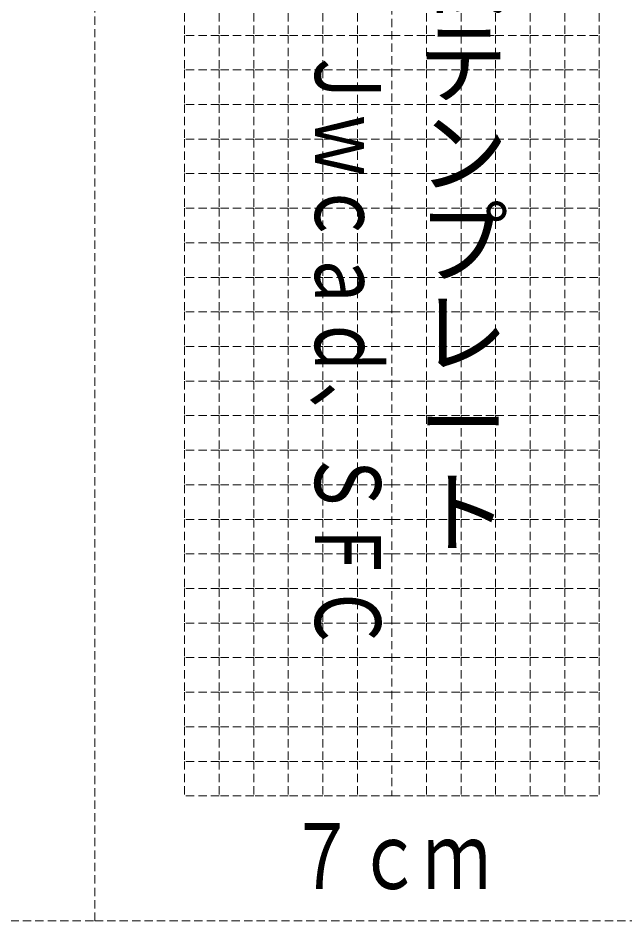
# Model space of a CAD drawing. Units: millimetres on the paper. Extents: x -148 to 223, y -210 to 210.
# Drawn here: x -45.7 to 42.1, y -129.2 to 1.4 of the extents above; entities that cross this region are included whole.
import ezdxf
from ezdxf.enums import TextEntityAlignment as Align

# ---------------------------------------------------------------- set-up
doc = ezdxf.new("R2010")
doc.units = ezdxf.units.MM
doc.linetypes.add('DASHED1', pattern=[1.8, 1.2, -0.6])
doc.layers.add('0-0', color=3, linetype='DASHED1', lineweight=9)
doc.styles.add('@ＭＳ ゴシック', font='')
doc.styles.add('ＭＳ ゴシック', font='')
doc.styles.get('@ＭＳ ゴシック').set_extended_font_data('@MS Gothic')
doc.styles.get('ＭＳ ゴシック').set_extended_font_data('MS Gothic')

msp = doc.modelspace()

# ---------------------------------------------------------------- linework, layer by layer
at = {"layer": '0-0'}
for p, q in [((-34.623, -129.176), (-34.623, 173.824)), ((8.377, 103.907), (8.377, -111.093)), ((-1.623, 3.907), (-1.623, -1.093)), ((3.377, 3.907), (3.377, -1.093)), ((13.377, 3.907), (13.377, -1.093)), ((18.377, 3.907), (18.377, -1.093)), ((-1.623, -1.093), (-1.623, -6.093)), ((3.377, -1.093), (3.377, -6.093)), ((13.377, -1.093), (13.377, -6.093)), ((18.377, -1.093), (18.377, -6.093)), ((-1.623, -6.093), (-1.623, -11.093)), ((3.377, -6.093), (3.377, -11.093)), ((13.377, -6.093), (13.377, -11.093)), ((18.377, -6.093), (18.377, -11.093)), ((-1.623, -11.093), (-1.623, -16.093)), ((3.377, -11.093), (3.377, -16.093)), ((13.377, -11.093), (13.377, -16.093)), ((18.377, -11.093), (18.377, -16.093)), ((-1.623, -16.093), (-1.623, -21.093)), ((3.377, -16.093), (3.377, -21.093)), ((13.377, -16.093), (13.377, -21.093)), ((18.377, -16.093), (18.377, -21.093)), ((-1.623, -21.093), (-1.623, -26.093)), ((3.377, -21.093), (3.377, -26.093)), ((13.377, -21.093), (13.377, -26.093)), ((18.377, -21.093), (18.377, -26.093)), ((-1.623, -26.093), (-1.623, -31.093)), ((3.377, -26.093), (3.377, -31.093)), ((13.377, -26.093), (13.377, -31.093)), ((18.377, -26.093), (18.377, -31.093)), ((-1.623, -31.093), (-1.623, -36.093)), ((3.377, -31.093), (3.377, -36.093)), ((13.377, -31.093), (13.377, -36.093)), ((18.377, -31.093), (18.377, -36.093)), ((-1.623, -36.093), (-1.623, -41.093)), ((3.377, -36.093), (3.377, -41.093)), ((13.377, -36.093), (13.377, -41.093)), ((18.377, -36.093), (18.377, -41.093)), ((-1.623, -41.093), (-1.623, -46.093)), ((3.377, -41.093), (3.377, -46.093)), ((13.377, -41.093), (13.377, -46.093)), ((18.377, -41.093), (18.377, -46.093)), ((-1.623, -46.093), (-1.623, -51.093)), ((3.377, -46.093), (3.377, -51.093)), ((13.377, -46.093), (13.377, -51.093)), ((18.377, -46.093), (18.377, -51.093)), ((-1.623, -51.093), (-1.623, -56.093)), ((3.377, -51.093), (3.377, -56.093)), ((13.377, -51.093), (13.377, -56.093)), ((18.377, -51.093), (18.377, -56.093)), ((-1.623, -56.093), (-1.623, -61.093)), ((3.377, -56.093), (3.377, -61.093)), ((13.377, -56.093), (13.377, -61.093)), ((18.377, -56.093), (18.377, -61.093)), ((-1.623, -61.093), (-1.623, -66.093)), ((3.377, -61.093), (3.377, -66.093)), ((13.377, -61.093), (13.377, -66.093)), ((18.377, -61.093), (18.377, -66.093)), ((-1.623, -66.093), (-1.623, -71.093)), ((3.377, -66.093), (3.377, -71.093)), ((13.377, -66.093), (13.377, -71.093)), ((18.377, -66.093), (18.377, -71.093)), ((-1.623, -71.093), (-1.623, -76.093)), ((3.377, -71.093), (3.377, -76.093)), ((13.377, -71.093), (13.377, -76.093)), ((18.377, -71.093), (18.377, -76.093)), ((-1.623, -76.093), (-1.623, -81.093)), ((3.377, -76.093), (3.377, -81.093)), ((13.377, -76.093), (13.377, -81.093)), ((18.377, -76.093), (18.377, -81.093)), ((-1.623, -81.093), (-1.623, -86.093)), ((3.377, -81.093), (3.377, -86.093)), ((13.377, -81.093), (13.377, -86.093)), ((18.377, -81.093), (18.377, -86.093)), ((-1.623, -86.093), (-1.623, -91.093)), ((3.377, -86.093), (3.377, -91.093)), ((13.377, -86.093), (13.377, -91.093)), ((18.377, -86.093), (18.377, -91.093)), ((-1.623, -91.093), (-1.623, -96.093)), ((3.377, -91.093), (3.377, -96.093)), ((13.377, -91.093), (13.377, -96.093)), ((18.377, -91.093), (18.377, -96.093)), ((-1.623, -96.093), (-1.623, -101.093)), ((3.377, -96.093), (3.377, -101.093)), ((13.377, -96.093), (13.377, -101.093)), ((18.377, -96.093), (18.377, -101.093)), ((-1.623, -101.093), (-1.623, -106.093)), ((3.377, -101.093), (3.377, -106.093)), ((13.377, -101.093), (13.377, -106.093)), ((18.377, -101.093), (18.377, -106.093)), ((-1.623, -106.093), (-1.623, -111.093)), ((3.377, -106.093), (3.377, -111.093)), ((13.377, -106.093), (13.377, -111.093)), ((18.377, -106.093), (18.377, -111.093)), ((-16.623, -111.093), (-21.623, -111.093)), ((-11.623, -111.093), (-16.623, -111.093)), ((-6.623, -111.093), (-11.623, -111.093)), ((-1.623, -111.093), (-6.623, -111.093)), ((18.377, -111.093), (23.377, -111.093)), ((23.377, -111.093), (28.377, -111.093)), ((28.377, -111.093), (33.377, -111.093)), ((33.377, -111.093), (38.377, -111.093)), ((-120.623, -129.176), (-34.623, -129.176)), ((-34.623, -129.176), (51.377, -129.176))]:
    msp.add_line(p, q, dxfattribs=at)
for points in [[(-16.623, 3.907), (-21.623, 3.907), (-21.623, -1.093)], [(-11.623, 3.907), (-16.623, 3.907), (-16.623, -1.093)], [(-6.623, 3.907), (-11.623, 3.907), (-11.623, -1.093)], [(-1.623, 3.907), (-6.623, 3.907), (-6.623, -1.093)], [(18.377, 3.907), (23.377, 3.907), (23.377, -1.093)], [(23.377, 3.907), (28.377, 3.907), (28.377, -1.093)], [(28.377, 3.907), (33.377, 3.907), (33.377, -1.093)], [(33.377, 3.907), (38.377, 3.907), (38.377, -1.093)], [(-16.623, -1.093), (-21.623, -1.093), (-21.623, -6.093)], [(-11.623, -1.093), (-16.623, -1.093), (-16.623, -6.093)], [(-6.623, -1.093), (-11.623, -1.093), (-11.623, -6.093)], [(-1.623, -1.093), (-6.623, -1.093), (-6.623, -6.093)], [(8.377, -1.093), (3.377, -1.093), (-1.623, -1.093)], [(8.377, -1.093), (13.377, -1.093), (18.377, -1.093)], [(18.377, -1.093), (23.377, -1.093), (23.377, -6.093)], [(23.377, -1.093), (28.377, -1.093), (28.377, -6.093)], [(28.377, -1.093), (33.377, -1.093), (33.377, -6.093)], [(33.377, -1.093), (38.377, -1.093), (38.377, -6.093)], [(-16.623, -6.093), (-21.623, -6.093), (-21.623, -11.093)], [(-11.623, -6.093), (-16.623, -6.093), (-16.623, -11.093)], [(-6.623, -6.093), (-11.623, -6.093), (-11.623, -11.093)], [(-1.623, -6.093), (-6.623, -6.093), (-6.623, -11.093)], [(8.377, -6.093), (3.377, -6.093), (-1.623, -6.093)], [(8.377, -6.093), (13.377, -6.093), (18.377, -6.093)], [(18.377, -6.093), (23.377, -6.093), (23.377, -11.093)], [(23.377, -6.093), (28.377, -6.093), (28.377, -11.093)], [(28.377, -6.093), (33.377, -6.093), (33.377, -11.093)], [(33.377, -6.093), (38.377, -6.093), (38.377, -11.093)], [(-16.623, -11.093), (-21.623, -11.093), (-21.623, -16.093)], [(-11.623, -11.093), (-16.623, -11.093), (-16.623, -16.093)], [(-6.623, -11.093), (-11.623, -11.093), (-11.623, -16.093)], [(-1.623, -11.093), (-6.623, -11.093), (-6.623, -16.093)], [(8.377, -11.093), (3.377, -11.093), (-1.623, -11.093)], [(8.377, -11.093), (13.377, -11.093), (18.377, -11.093)], [(18.377, -11.093), (23.377, -11.093), (23.377, -16.093)], [(23.377, -11.093), (28.377, -11.093), (28.377, -16.093)], [(28.377, -11.093), (33.377, -11.093), (33.377, -16.093)], [(33.377, -11.093), (38.377, -11.093), (38.377, -16.093)], [(-16.623, -16.093), (-21.623, -16.093), (-21.623, -21.093)], [(-11.623, -16.093), (-16.623, -16.093), (-16.623, -21.093)], [(-6.623, -16.093), (-11.623, -16.093), (-11.623, -21.093)], [(-1.623, -16.093), (-6.623, -16.093), (-6.623, -21.093)], [(8.377, -16.093), (3.377, -16.093), (-1.623, -16.093)], [(8.377, -16.093), (13.377, -16.093), (18.377, -16.093)], [(18.377, -16.093), (23.377, -16.093), (23.377, -21.093)], [(23.377, -16.093), (28.377, -16.093), (28.377, -21.093)], [(28.377, -16.093), (33.377, -16.093), (33.377, -21.093)], [(33.377, -16.093), (38.377, -16.093), (38.377, -21.093)], [(-16.623, -21.093), (-21.623, -21.093), (-21.623, -26.093)], [(-11.623, -21.093), (-16.623, -21.093), (-16.623, -26.093)], [(-6.623, -21.093), (-11.623, -21.093), (-11.623, -26.093)], [(-1.623, -21.093), (-6.623, -21.093), (-6.623, -26.093)], [(8.377, -21.093), (3.377, -21.093), (-1.623, -21.093)], [(8.377, -21.093), (13.377, -21.093), (18.377, -21.093)], [(18.377, -21.093), (23.377, -21.093), (23.377, -26.093)], [(23.377, -21.093), (28.377, -21.093), (28.377, -26.093)], [(28.377, -21.093), (33.377, -21.093), (33.377, -26.093)], [(33.377, -21.093), (38.377, -21.093), (38.377, -26.093)], [(-16.623, -26.093), (-21.623, -26.093), (-21.623, -31.093)], [(-11.623, -26.093), (-16.623, -26.093), (-16.623, -31.093)], [(-6.623, -26.093), (-11.623, -26.093), (-11.623, -31.093)], [(-1.623, -26.093), (-6.623, -26.093), (-6.623, -31.093)], [(8.377, -26.093), (3.377, -26.093), (-1.623, -26.093)], [(8.377, -26.093), (13.377, -26.093), (18.377, -26.093)], [(18.377, -26.093), (23.377, -26.093), (23.377, -31.093)], [(23.377, -26.093), (28.377, -26.093), (28.377, -31.093)], [(28.377, -26.093), (33.377, -26.093), (33.377, -31.093)], [(33.377, -26.093), (38.377, -26.093), (38.377, -31.093)], [(-16.623, -31.093), (-21.623, -31.093), (-21.623, -36.093)], [(-11.623, -31.093), (-16.623, -31.093), (-16.623, -36.093)], [(-6.623, -31.093), (-11.623, -31.093), (-11.623, -36.093)], [(-1.623, -31.093), (-6.623, -31.093), (-6.623, -36.093)], [(8.377, -31.093), (3.377, -31.093), (-1.623, -31.093)], [(8.377, -31.093), (13.377, -31.093), (18.377, -31.093)], [(18.377, -31.093), (23.377, -31.093), (23.377, -36.093)], [(23.377, -31.093), (28.377, -31.093), (28.377, -36.093)], [(28.377, -31.093), (33.377, -31.093), (33.377, -36.093)], [(33.377, -31.093), (38.377, -31.093), (38.377, -36.093)], [(-16.623, -36.093), (-21.623, -36.093), (-21.623, -41.093)], [(-11.623, -36.093), (-16.623, -36.093), (-16.623, -41.093)], [(-6.623, -36.093), (-11.623, -36.093), (-11.623, -41.093)], [(-1.623, -36.093), (-6.623, -36.093), (-6.623, -41.093)], [(8.377, -36.093), (3.377, -36.093), (-1.623, -36.093)], [(8.377, -36.093), (13.377, -36.093), (18.377, -36.093)], [(18.377, -36.093), (23.377, -36.093), (23.377, -41.093)], [(23.377, -36.093), (28.377, -36.093), (28.377, -41.093)], [(28.377, -36.093), (33.377, -36.093), (33.377, -41.093)], [(33.377, -36.093), (38.377, -36.093), (38.377, -41.093)], [(-16.623, -41.093), (-21.623, -41.093), (-21.623, -46.093)], [(-11.623, -41.093), (-16.623, -41.093), (-16.623, -46.093)], [(-6.623, -41.093), (-11.623, -41.093), (-11.623, -46.093)], [(-1.623, -41.093), (-6.623, -41.093), (-6.623, -46.093)], [(8.377, -41.093), (3.377, -41.093), (-1.623, -41.093)], [(8.377, -41.093), (13.377, -41.093), (18.377, -41.093)], [(18.377, -41.093), (23.377, -41.093), (23.377, -46.093)], [(23.377, -41.093), (28.377, -41.093), (28.377, -46.093)], [(28.377, -41.093), (33.377, -41.093), (33.377, -46.093)], [(33.377, -41.093), (38.377, -41.093), (38.377, -46.093)], [(-16.623, -46.093), (-21.623, -46.093), (-21.623, -51.093)], [(-11.623, -46.093), (-16.623, -46.093), (-16.623, -51.093)], [(-6.623, -46.093), (-11.623, -46.093), (-11.623, -51.093)], [(-1.623, -46.093), (-6.623, -46.093), (-6.623, -51.093)], [(8.377, -46.093), (3.377, -46.093), (-1.623, -46.093)], [(8.377, -46.093), (13.377, -46.093), (18.377, -46.093)], [(18.377, -46.093), (23.377, -46.093), (23.377, -51.093)], [(23.377, -46.093), (28.377, -46.093), (28.377, -51.093)], [(28.377, -46.093), (33.377, -46.093), (33.377, -51.093)], [(33.377, -46.093), (38.377, -46.093), (38.377, -51.093)], [(-16.623, -51.093), (-21.623, -51.093), (-21.623, -56.093)], [(-11.623, -51.093), (-16.623, -51.093), (-16.623, -56.093)], [(-6.623, -51.093), (-11.623, -51.093), (-11.623, -56.093)], [(-1.623, -51.093), (-6.623, -51.093), (-6.623, -56.093)], [(8.377, -51.093), (3.377, -51.093), (-1.623, -51.093)], [(8.377, -51.093), (13.377, -51.093), (18.377, -51.093)], [(18.377, -51.093), (23.377, -51.093), (23.377, -56.093)], [(23.377, -51.093), (28.377, -51.093), (28.377, -56.093)], [(28.377, -51.093), (33.377, -51.093), (33.377, -56.093)], [(33.377, -51.093), (38.377, -51.093), (38.377, -56.093)], [(-16.623, -56.093), (-21.623, -56.093), (-21.623, -61.093)], [(-11.623, -56.093), (-16.623, -56.093), (-16.623, -61.093)], [(-6.623, -56.093), (-11.623, -56.093), (-11.623, -61.093)], [(-1.623, -56.093), (-6.623, -56.093), (-6.623, -61.093)], [(8.377, -56.093), (3.377, -56.093), (-1.623, -56.093)], [(8.377, -56.093), (13.377, -56.093), (18.377, -56.093)], [(18.377, -56.093), (23.377, -56.093), (23.377, -61.093)], [(23.377, -56.093), (28.377, -56.093), (28.377, -61.093)], [(28.377, -56.093), (33.377, -56.093), (33.377, -61.093)], [(33.377, -56.093), (38.377, -56.093), (38.377, -61.093)], [(-16.623, -61.093), (-21.623, -61.093), (-21.623, -66.093)], [(-11.623, -61.093), (-16.623, -61.093), (-16.623, -66.093)], [(-6.623, -61.093), (-11.623, -61.093), (-11.623, -66.093)], [(-1.623, -61.093), (-6.623, -61.093), (-6.623, -66.093)], [(8.377, -61.093), (3.377, -61.093), (-1.623, -61.093)], [(8.377, -61.093), (13.377, -61.093), (18.377, -61.093)], [(18.377, -61.093), (23.377, -61.093), (23.377, -66.093)], [(23.377, -61.093), (28.377, -61.093), (28.377, -66.093)], [(28.377, -61.093), (33.377, -61.093), (33.377, -66.093)], [(33.377, -61.093), (38.377, -61.093), (38.377, -66.093)], [(-16.623, -66.093), (-21.623, -66.093), (-21.623, -71.093)], [(-11.623, -66.093), (-16.623, -66.093), (-16.623, -71.093)], [(-6.623, -66.093), (-11.623, -66.093), (-11.623, -71.093)], [(-1.623, -66.093), (-6.623, -66.093), (-6.623, -71.093)], [(8.377, -66.093), (3.377, -66.093), (-1.623, -66.093)], [(8.377, -66.093), (13.377, -66.093), (18.377, -66.093)], [(18.377, -66.093), (23.377, -66.093), (23.377, -71.093)], [(23.377, -66.093), (28.377, -66.093), (28.377, -71.093)], [(28.377, -66.093), (33.377, -66.093), (33.377, -71.093)], [(33.377, -66.093), (38.377, -66.093), (38.377, -71.093)], [(-16.623, -71.093), (-21.623, -71.093), (-21.623, -76.093)], [(-11.623, -71.093), (-16.623, -71.093), (-16.623, -76.093)], [(-6.623, -71.093), (-11.623, -71.093), (-11.623, -76.093)], [(-1.623, -71.093), (-6.623, -71.093), (-6.623, -76.093)], [(8.377, -71.093), (3.377, -71.093), (-1.623, -71.093)], [(8.377, -71.093), (13.377, -71.093), (18.377, -71.093)], [(18.377, -71.093), (23.377, -71.093), (23.377, -76.093)], [(23.377, -71.093), (28.377, -71.093), (28.377, -76.093)], [(28.377, -71.093), (33.377, -71.093), (33.377, -76.093)], [(33.377, -71.093), (38.377, -71.093), (38.377, -76.093)], [(-16.623, -76.093), (-21.623, -76.093), (-21.623, -81.093)], [(-11.623, -76.093), (-16.623, -76.093), (-16.623, -81.093)], [(-6.623, -76.093), (-11.623, -76.093), (-11.623, -81.093)], [(-1.623, -76.093), (-6.623, -76.093), (-6.623, -81.093)], [(8.377, -76.093), (3.377, -76.093), (-1.623, -76.093)], [(8.377, -76.093), (13.377, -76.093), (18.377, -76.093)], [(18.377, -76.093), (23.377, -76.093), (23.377, -81.093)], [(23.377, -76.093), (28.377, -76.093), (28.377, -81.093)], [(28.377, -76.093), (33.377, -76.093), (33.377, -81.093)], [(33.377, -76.093), (38.377, -76.093), (38.377, -81.093)], [(-16.623, -81.093), (-21.623, -81.093), (-21.623, -86.093)], [(-11.623, -81.093), (-16.623, -81.093), (-16.623, -86.093)], [(-6.623, -81.093), (-11.623, -81.093), (-11.623, -86.093)], [(-1.623, -81.093), (-6.623, -81.093), (-6.623, -86.093)], [(8.377, -81.093), (3.377, -81.093), (-1.623, -81.093)], [(8.377, -81.093), (13.377, -81.093), (18.377, -81.093)], [(18.377, -81.093), (23.377, -81.093), (23.377, -86.093)], [(23.377, -81.093), (28.377, -81.093), (28.377, -86.093)], [(28.377, -81.093), (33.377, -81.093), (33.377, -86.093)], [(33.377, -81.093), (38.377, -81.093), (38.377, -86.093)], [(-16.623, -86.093), (-21.623, -86.093), (-21.623, -91.093)], [(-11.623, -86.093), (-16.623, -86.093), (-16.623, -91.093)], [(-6.623, -86.093), (-11.623, -86.093), (-11.623, -91.093)], [(-1.623, -86.093), (-6.623, -86.093), (-6.623, -91.093)], [(8.377, -86.093), (3.377, -86.093), (-1.623, -86.093)], [(8.377, -86.093), (13.377, -86.093), (18.377, -86.093)], [(18.377, -86.093), (23.377, -86.093), (23.377, -91.093)], [(23.377, -86.093), (28.377, -86.093), (28.377, -91.093)], [(28.377, -86.093), (33.377, -86.093), (33.377, -91.093)], [(33.377, -86.093), (38.377, -86.093), (38.377, -91.093)], [(-16.623, -91.093), (-21.623, -91.093), (-21.623, -96.093)], [(-11.623, -91.093), (-16.623, -91.093), (-16.623, -96.093)], [(-6.623, -91.093), (-11.623, -91.093), (-11.623, -96.093)], [(-1.623, -91.093), (-6.623, -91.093), (-6.623, -96.093)], [(8.377, -91.093), (3.377, -91.093), (-1.623, -91.093)], [(8.377, -91.093), (13.377, -91.093), (18.377, -91.093)], [(18.377, -91.093), (23.377, -91.093), (23.377, -96.093)], [(23.377, -91.093), (28.377, -91.093), (28.377, -96.093)], [(28.377, -91.093), (33.377, -91.093), (33.377, -96.093)], [(33.377, -91.093), (38.377, -91.093), (38.377, -96.093)], [(-16.623, -96.093), (-21.623, -96.093), (-21.623, -101.093)], [(-11.623, -96.093), (-16.623, -96.093), (-16.623, -101.093)], [(-6.623, -96.093), (-11.623, -96.093), (-11.623, -101.093)], [(-1.623, -96.093), (-6.623, -96.093), (-6.623, -101.093)], [(8.377, -96.093), (3.377, -96.093), (-1.623, -96.093)], [(8.377, -96.093), (13.377, -96.093), (18.377, -96.093)], [(18.377, -96.093), (23.377, -96.093), (23.377, -101.093)], [(23.377, -96.093), (28.377, -96.093), (28.377, -101.093)], [(28.377, -96.093), (33.377, -96.093), (33.377, -101.093)], [(33.377, -96.093), (38.377, -96.093), (38.377, -101.093)], [(-16.623, -101.093), (-21.623, -101.093), (-21.623, -106.093)], [(-11.623, -101.093), (-16.623, -101.093), (-16.623, -106.093)], [(-6.623, -101.093), (-11.623, -101.093), (-11.623, -106.093)], [(-1.623, -101.093), (-6.623, -101.093), (-6.623, -106.093)], [(8.377, -101.093), (3.377, -101.093), (-1.623, -101.093)], [(8.377, -101.093), (13.377, -101.093), (18.377, -101.093)], [(18.377, -101.093), (23.377, -101.093), (23.377, -106.093)], [(23.377, -101.093), (28.377, -101.093), (28.377, -106.093)], [(28.377, -101.093), (33.377, -101.093), (33.377, -106.093)], [(33.377, -101.093), (38.377, -101.093), (38.377, -106.093)], [(-16.623, -106.093), (-21.623, -106.093), (-21.623, -111.093)], [(-11.623, -106.093), (-16.623, -106.093), (-16.623, -111.093)], [(-6.623, -106.093), (-11.623, -106.093), (-11.623, -111.093)], [(-1.623, -106.093), (-6.623, -106.093), (-6.623, -111.093)], [(8.377, -106.093), (3.377, -106.093), (-1.623, -106.093)], [(8.377, -106.093), (13.377, -106.093), (18.377, -106.093)], [(18.377, -106.093), (23.377, -106.093), (23.377, -111.093)], [(23.377, -106.093), (28.377, -106.093), (28.377, -111.093)], [(28.377, -106.093), (33.377, -106.093), (33.377, -111.093)], [(33.377, -106.093), (38.377, -106.093), (38.377, -111.093)], [(8.377, -111.093), (3.377, -111.093), (-1.623, -111.093)], [(8.377, -111.093), (13.377, -111.093), (18.377, -111.093)]]:
    msp.add_lwpolyline(points, dxfattribs=at)

# ---------------------------------------------------------------- texts
at = {"layer": '0-0', "color": 7, "style": '@ＭＳ ゴシック'}
msp.add_text('（無料）背表紙テンプレート', height=9.531, rotation=270, dxfattribs=at).set_placement((10.877, 92.587), align=Align.BOTTOM_LEFT)
at = {"layer": '0-0', "color": 7, "style": 'ＭＳ ゴシック', "width": 0.75}
msp.add_text('Ｊｗｃａｄ、ＳＦＣ', height=9.531, rotation=270, dxfattribs=at).set_placement((-5.623, -2.413), align=Align.BOTTOM_LEFT)
msp.add_text('７ｃｍ', height=9.531, dxfattribs=at).set_placement((-6.623, -127.416), align=Align.BOTTOM_LEFT)

doc.saveas('drawing.dxf')
